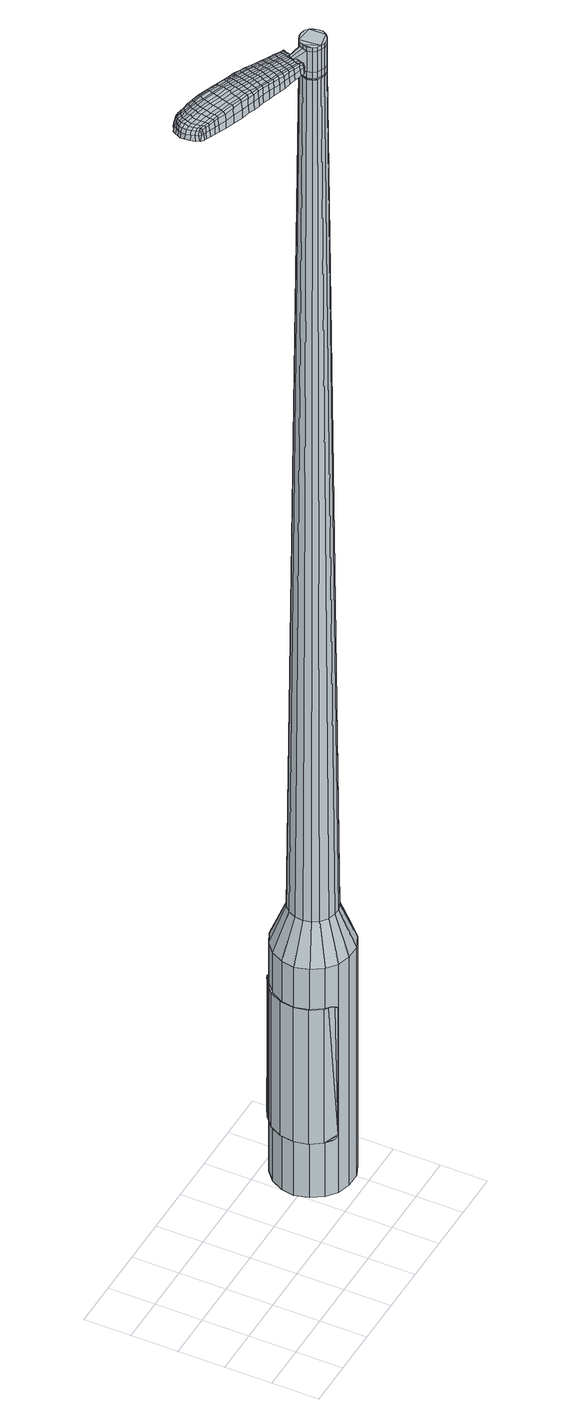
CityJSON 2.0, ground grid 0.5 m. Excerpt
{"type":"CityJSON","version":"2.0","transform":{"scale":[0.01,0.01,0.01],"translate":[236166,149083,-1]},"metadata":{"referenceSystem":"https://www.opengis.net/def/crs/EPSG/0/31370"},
"CityObjects":{
"object1":{"type":"GenericCityObject","attributes":{"cluster":95,"mean_distance_to_centroid":0.183,"new_centroid_x":236168.44,"new_centroid_y":149084.07,"mean_distance_to_camera":14,"H1":4.88,"H2":4.78,"Z_final":113.3,"cluster2":-1,"proj_x":236172.4,"proj_y":149071.31,"id_line":53183,"bearing_l":72.75,"distance":13.35,"orientation":"left","G_obj":162.75},"geometry":[{"type":"MultiSurface","lod":"2","boundaries":[[[0,1,2,3]],[[1,4,5,2]],[[4,6,7,5]],[[6,8,9,7]],[[8,10,11,9]],[[10,12,13,11]],[[12,14,15,13]],[[14,16,17,15]],[[16,18,19,17]],[[18,20,21,19]],[[20,22,23,21]],[[22,24,25,23]],[[24,26,27,25]],[[26,28,29,27]],[[28,30,31,29]],[[30,32,33,31]],[[32,34,35,33]],[[34,0,3,35]],[[36,37,38,39]],[[38,40,41,42]],[[41,43,42]],[[42,44,45,46]],[[45,47,46]],[[46,48,49,50]],[[49,51,50]],[[42,46,50,38]],[[50,52,39,38]],[[53,36,39]],[[2,5,7,35]],[[7,9,11,15]],[[11,13,15]],[[15,17,19,23]],[[19,21,23]],[[23,25,27,31]],[[27,29,31]],[[15,23,31,7]],[[31,33,35,7]],[[3,2,35]],[[1,0,54,55]],[[0,34,56,54]],[[34,32,57,56]],[[32,30,58,57]],[[30,28,59,58]],[[28,26,60,59]],[[26,24,61,60]],[[24,22,62,61]],[[22,20,63,62]],[[20,18,64,63]],[[18,16,65,64]],[[16,14,66,65]],[[14,12,67,66]],[[12,10,68,67]],[[10,8,69,68]],[[8,6,70,69]],[[6,4,71,70]],[[4,1,55,71]],[[55,54,72,73]],[[54,56,74,72]],[[56,57,75,74]],[[57,58,76,75]],[[58,59,77,76]],[[59,60,78,77]],[[60,61,79,78]],[[61,62,80,79]],[[62,63,81,80]],[[63,64,82,81]],[[64,65,83,82]],[[65,66,84,83]],[[66,67,85,84]],[[67,68,86,85]],[[68,69,87,86]],[[69,70,88,87]],[[70,71,89,88]],[[71,55,73,89]],[[90,91,92,93]],[[94,95,91,90]],[[96,97,95,94]],[[98,99,97,96]],[[77,100,99,98]],[[101,102,100,77]],[[103,104,102,101]],[[105,106,104,103]],[[107,108,106,105]],[[109,110,108,107]],[[83,111,110,109]],[[84,112,111,83]],[[113,114,112,84]],[[115,116,114,113]],[[117,118,116,115]],[[119,120,118,117]],[[121,122,120,119]],[[93,92,122,121]],[[123,124,125,126]],[[127,123,126,128]],[[129,127,128,130]],[[131,129,130,132]],[[133,131,132,134]],[[135,133,134,136]],[[137,135,136,138]],[[139,137,138,140]],[[141,139,140,142]],[[143,141,142,144]],[[145,143,144,146]],[[147,145,146,148]],[[149,147,148,150]],[[151,149,150,152]],[[153,151,152,154]],[[155,153,154,156]],[[73,72,90,93]],[[72,74,94,90]],[[74,75,96,94]],[[75,76,98,96]],[[76,77,98]],[[78,101,77]],[[78,79,103,101]],[[79,80,105,103]],[[80,81,107,105]],[[81,82,109,107]],[[82,83,109]],[[85,113,84]],[[85,86,115,113]],[[86,87,117,115]],[[87,88,119,117]],[[88,89,121,119]],[[89,73,93,121]],[[157,158,92,91]],[[158,159,122,92]],[[159,160,120,122]],[[160,161,118,120]],[[161,162,116,118]],[[162,163,114,116]],[[163,112,114]],[[164,110,111]],[[164,165,108,110]],[[165,166,106,108]],[[166,167,104,106]],[[167,168,102,104]],[[168,100,102]],[[169,99,100]],[[169,170,97,99]],[[170,171,95,97]],[[171,157,91,95]],[[39,52,155,172]],[[158,157,173,156]],[[53,39,172,124]],[[157,171,125,173]],[[36,53,124,123]],[[171,170,126,125]],[[37,36,123,127]],[[170,169,128,126]],[[38,37,127,129]],[[169,100,130,128]],[[40,38,129,131]],[[100,168,132,130]],[[41,40,131,133]],[[168,167,134,132]],[[43,41,133,135]],[[167,166,136,134]],[[42,43,135,137]],[[166,165,138,136]],[[44,42,137,139]],[[165,164,140,138]],[[45,44,139,141]],[[164,111,142,140]],[[47,45,141,143]],[[111,112,144,142]],[[46,47,143,145]],[[112,163,146,144]],[[48,46,145,147]],[[163,162,148,146]],[[49,48,147,149]],[[162,161,150,148]],[[51,49,149,151]],[[161,160,152,150]],[[50,51,151,153]],[[160,159,154,152]],[[52,50,153,155]],[[159,158,156,154]],[[155,156,174,175]],[[156,173,176,174]],[[173,125,177,176]],[[125,124,178,177]],[[124,172,179,178]],[[172,155,175,179]],[[180,181,182,183]],[[184,180,183,185]],[[180,184,186,187]],[[181,180,187,188]],[[189,190,191,192]],[[193,189,192,194]],[[189,193,195,196]],[[190,189,196,197]],[[198,199,200,201]],[[202,198,201,203]],[[198,202,204,205]],[[199,198,205,206]],[[207,208,209,210]],[[211,207,210,212]],[[207,211,213,214]],[[208,207,214,215]],[[216,217,218,219]],[[220,216,219,221]],[[216,220,222,223]],[[217,216,223,224]],[[225,226,227,228]],[[229,225,228,230]],[[225,229,231,232]],[[226,225,232,233]],[[234,235,236,237]],[[226,234,237,227]],[[234,226,233,238]],[[235,234,238,239]],[[240,241,242,243]],[[235,240,243,236]],[[240,235,239,244]],[[241,240,244,245]],[[246,184,185,247]],[[241,246,247,242]],[[246,241,245,248]],[[184,246,248,186]],[[249,250,251,252]],[[253,249,252,254]],[[249,253,255,256]],[[250,249,256,257]],[[258,259,260,261]],[[250,258,261,251]],[[258,250,257,262]],[[259,258,262,263]],[[264,265,266,267]],[[259,264,267,260]],[[264,259,263,268]],[[265,264,268,269]],[[270,271,272,273]],[[265,270,273,266]],[[270,265,269,274]],[[271,270,274,275]],[[276,181,188,277]],[[271,276,277,272]],[[276,271,275,278]],[[181,276,278,182]],[[279,280,281,282]],[[283,279,282,284]],[[279,283,285,286]],[[280,279,286,287]],[[288,289,290,291]],[[280,288,291,281]],[[288,280,287,292]],[[289,288,292,293]],[[294,295,296,297]],[[289,294,297,290]],[[294,289,293,298]],[[295,294,298,299]],[[300,193,194,301]],[[295,300,301,296]],[[300,295,299,302]],[[193,300,302,195]],[[303,304,305,306]],[[307,303,306,308]],[[303,307,309,310]],[[304,303,310,311]],[[312,313,314,315]],[[304,312,315,305]],[[312,304,311,316]],[[313,312,316,317]],[[318,319,320,321]],[[313,318,321,314]],[[318,313,317,322]],[[319,318,322,323]],[[324,325,326,327]],[[319,324,327,320]],[[324,319,323,328]],[[325,324,328,329]],[[330,190,197,331]],[[325,330,331,326]],[[330,325,329,332]],[[190,330,332,191]],[[333,219,218,334]],[[335,333,334,336]],[[333,335,337,338]],[[219,333,338,221]],[[339,335,336,340]],[[341,339,340,342]],[[339,341,343,344]],[[335,339,344,337]],[[345,341,342,346]],[[347,345,346,348]],[[345,347,349,350]],[[341,345,350,343]],[[351,347,348,352]],[[353,351,352,354]],[[351,353,355,356]],[[347,351,356,349]],[[357,353,354,358]],[[208,357,358,209]],[[357,208,215,359]],[[353,357,359,355]],[[360,361,206,205]],[[362,360,205,204]],[[360,362,363,364]],[[361,360,364,365]],[[366,367,365,364]],[[368,366,364,363]],[[366,368,369,370]],[[367,366,370,371]],[[372,373,371,370]],[[374,372,370,369]],[[372,374,375,376]],[[373,372,376,377]],[[378,379,377,376]],[[380,378,376,375]],[[378,380,213,211]],[[379,378,211,212]],[[381,382,383,384]],[[283,381,384,285]],[[381,283,284,385]],[[382,381,385,386]],[[387,202,203,388]],[[382,387,388,383]],[[387,382,386,389]],[[202,387,389,204]],[[390,391,392,393]],[[229,390,393,231]],[[390,229,230,394]],[[391,390,394,395]],[[396,397,398,399]],[[391,396,399,392]],[[396,391,395,400]],[[397,396,400,401]],[[402,199,206,403]],[[397,402,403,398]],[[402,397,401,404]],[[199,402,404,200]],[[405,406,407,408]],[[187,405,408,188]],[[405,187,186,409]],[[406,405,409,410]],[[411,412,413,414]],[[406,411,414,407]],[[411,406,410,415]],[[412,411,415,416]],[[417,210,209,418]],[[412,417,418,413]],[[417,412,416,419]],[[210,417,419,212]],[[420,421,422,423]],[[192,420,423,194]],[[420,192,191,424]],[[421,420,424,425]],[[426,214,213,427]],[[421,426,427,422]],[[426,421,425,428]],[[214,426,428,215]],[[429,430,431,432]],[[307,429,432,309]],[[429,307,308,433]],[[430,429,433,434]],[[435,220,221,436]],[[430,435,436,431]],[[435,430,434,437]],[[220,435,437,222]],[[438,439,440,441]],[[253,438,441,255]],[[438,253,254,442]],[[439,438,442,443]],[[444,445,446,447]],[[439,444,447,440]],[[444,439,443,448]],[[445,444,448,449]],[[450,217,224,451]],[[445,450,451,446]],[[450,445,449,452]],[[217,450,452,218]],[[453,454,443,442]],[[252,453,442,254]],[[453,252,251,455]],[[454,453,455,456]],[[457,458,449,448]],[[454,457,448,443]],[[457,454,456,459]],[[458,457,459,460]],[[461,334,218,452]],[[458,461,452,449]],[[461,458,460,462]],[[334,461,462,336]],[[463,464,465,466]],[[310,463,466,311]],[[463,310,309,432]],[[464,463,432,431]],[[467,338,337,468]],[[464,467,468,465]],[[467,464,431,436]],[[338,467,436,221]],[[469,470,456,455]],[[261,469,455,251]],[[469,261,260,471]],[[470,469,471,472]],[[473,474,460,459]],[[470,473,459,456]],[[473,470,472,475]],[[474,473,475,476]],[[477,340,336,462]],[[474,477,462,460]],[[477,474,476,478]],[[340,477,478,342]],[[479,480,481,482]],[[316,479,482,317]],[[479,316,311,466]],[[480,479,466,465]],[[483,344,343,484]],[[480,483,484,481]],[[483,480,465,468]],[[344,483,468,337]],[[485,486,472,471]],[[267,485,471,260]],[[485,267,266,487]],[[486,485,487,488]],[[489,490,476,475]],[[486,489,475,472]],[[489,486,488,491]],[[490,489,491,492]],[[493,346,342,478]],[[490,493,478,476]],[[493,490,492,494]],[[346,493,494,348]],[[495,496,497,498]],[[322,495,498,323]],[[495,322,317,482]],[[496,495,482,481]],[[499,350,349,500]],[[496,499,500,497]],[[499,496,481,484]],[[350,499,484,343]],[[501,502,488,487]],[[273,501,487,266]],[[501,273,272,503]],[[502,501,503,504]],[[505,506,492,491]],[[502,505,491,488]],[[505,502,504,507]],[[506,505,507,508]],[[509,352,348,494]],[[506,509,494,492]],[[509,506,508,510]],[[352,509,510,354]],[[511,512,513,514]],[[328,511,514,329]],[[511,328,323,498]],[[512,511,498,497]],[[515,356,355,516]],[[512,515,516,513]],[[515,512,497,500]],[[356,515,500,349]],[[517,518,504,503]],[[277,517,503,272]],[[517,277,188,408]],[[518,517,408,407]],[[519,520,508,507]],[[518,519,507,504]],[[519,518,407,414]],[[520,519,414,413]],[[521,358,354,510]],[[520,521,510,508]],[[521,520,413,418]],[[358,521,418,209]],[[522,523,425,424]],[[332,522,424,191]],[[522,332,329,514]],[[523,522,514,513]],[[524,359,215,428]],[[523,524,428,425]],[[524,523,513,516]],[[359,524,516,355]],[[525,526,386,385]],[[282,525,385,284]],[[525,282,281,527]],[[526,525,527,528]],[[529,362,204,389]],[[526,529,389,386]],[[529,526,528,530]],[[362,529,530,363]],[[531,532,533,534]],[[232,531,534,233]],[[531,232,231,393]],[[532,531,393,392]],[[535,536,537,538]],[[532,535,538,533]],[[535,532,392,399]],[[536,535,399,398]],[[539,361,365,540]],[[536,539,540,537]],[[539,536,398,403]],[[361,539,403,206]],[[541,542,528,527]],[[291,541,527,281]],[[541,291,290,543]],[[542,541,543,544]],[[545,368,363,530]],[[542,545,530,528]],[[545,542,544,546]],[[368,545,546,369]],[[547,548,549,550]],[[238,547,550,239]],[[547,238,233,534]],[[548,547,534,533]],[[551,552,553,554]],[[548,551,554,549]],[[551,548,533,538]],[[552,551,538,537]],[[555,367,371,556]],[[552,555,556,553]],[[555,552,537,540]],[[367,555,540,365]],[[557,558,544,543]],[[297,557,543,290]],[[557,297,296,559]],[[558,557,559,560]],[[561,374,369,546]],[[558,561,546,544]],[[561,558,560,562]],[[374,561,562,375]],[[563,564,565,566]],[[244,563,566,245]],[[563,244,239,550]],[[564,563,550,549]],[[567,568,569,570]],[[564,567,570,565]],[[567,564,549,554]],[[568,567,554,553]],[[571,373,377,572]],[[568,571,572,569]],[[571,568,553,556]],[[373,571,556,371]],[[573,574,560,559]],[[301,573,559,296]],[[573,301,194,423]],[[574,573,423,422]],[[575,380,375,562]],[[574,575,562,560]],[[575,574,422,427]],[[380,575,427,213]],[[576,577,410,409]],[[248,576,409,186]],[[576,248,245,566]],[[577,576,566,565]],[[578,579,416,415]],[[577,578,415,410]],[[578,577,565,570]],[[579,578,570,569]],[[580,379,212,419]],[[579,580,419,416]],[[580,579,569,572]],[[379,580,572,377]],[[581,582,583,584]],[[584,583,585,586]],[[587,585,583,588]],[[588,583,582,589]],[[590,591,592,593]],[[593,592,594,595]],[[596,594,592,597]],[[597,592,591,598]],[[599,600,601,602]],[[602,601,603,604]],[[605,603,601,606]],[[606,601,600,607]],[[608,609,610,611]],[[611,610,612,613]],[[614,612,610,615]],[[615,610,609,616]],[[617,618,619,620]],[[620,619,621,622]],[[623,621,619,624]],[[624,619,618,625]],[[626,627,628,629]],[[629,628,630,631]],[[632,630,628,633]],[[633,628,627,634]],[[635,636,637,638]],[[638,637,627,626]],[[634,627,637,639]],[[639,637,636,640]],[[641,642,643,644]],[[644,643,636,635]],[[640,636,643,645]],[[645,643,642,646]],[[586,585,647,648]],[[648,647,642,641]],[[646,642,647,649]],[[649,647,585,587]],[[650,651,652,653]],[[653,652,654,655]],[[656,654,652,657]],[[657,652,651,658]],[[659,660,661,662]],[[662,661,651,650]],[[658,651,661,663]],[[663,661,660,664]],[[665,666,667,668]],[[668,667,660,659]],[[664,660,667,669]],[[669,667,666,670]],[[671,672,673,674]],[[674,673,666,665]],[[670,666,673,675]],[[675,673,672,676]],[[589,582,677,678]],[[678,677,672,671]],[[676,672,677,679]],[[679,677,582,581]],[[680,681,682,683]],[[683,682,684,685]],[[686,684,682,687]],[[687,682,681,688]],[[689,690,691,692]],[[692,691,681,680]],[[688,681,691,693]],[[693,691,690,694]],[[695,696,697,698]],[[698,697,690,689]],[[694,690,697,699]],[[699,697,696,700]],[[595,594,701,702]],[[702,701,696,695]],[[700,696,701,703]],[[703,701,594,596]],[[704,705,706,707]],[[707,706,708,709]],[[710,708,706,711]],[[711,706,705,712]],[[713,714,715,716]],[[716,715,705,704]],[[712,705,715,717]],[[717,715,714,718]],[[719,720,721,722]],[[722,721,714,713]],[[718,714,721,723]],[[723,721,720,724]],[[725,726,727,728]],[[728,727,720,719]],[[724,720,727,729]],[[729,727,726,730]],[[598,591,731,732]],[[732,731,726,725]],[[730,726,731,733]],[[733,731,591,590]],[[617,620,734,735]],[[735,734,736,737]],[[738,736,734,739]],[[739,734,620,622]],[[737,736,740,741]],[[741,740,742,743]],[[744,742,740,745]],[[745,740,736,738]],[[743,742,746,747]],[[747,746,748,749]],[[750,748,746,751]],[[751,746,742,744]],[[749,748,752,753]],[[753,752,754,755]],[[756,754,752,757]],[[757,752,748,750]],[[755,754,758,759]],[[759,758,609,608]],[[616,609,758,760]],[[760,758,754,756]],[[607,761,762,606]],[[606,762,763,605]],[[764,763,762,765]],[[765,762,761,766]],[[766,767,768,765]],[[765,768,769,764]],[[770,769,768,771]],[[771,768,767,772]],[[772,773,774,771]],[[771,774,775,770]],[[776,775,774,777]],[[777,774,773,778]],[[778,779,780,777]],[[777,780,781,776]],[[614,781,780,612]],[[612,780,779,613]],[[782,783,784,785]],[[785,784,684,686]],[[685,684,784,786]],[[786,784,783,787]],[[604,603,788,789]],[[789,788,783,782]],[[787,783,788,790]],[[790,788,603,605]],[[791,792,793,794]],[[794,793,630,632]],[[631,630,793,795]],[[795,793,792,796]],[[797,798,799,800]],[[800,799,792,791]],[[796,792,799,801]],[[801,799,798,802]],[[607,600,803,804]],[[804,803,798,797]],[[802,798,803,805]],[[805,803,600,599]],[[806,807,808,809]],[[809,808,588,589]],[[587,588,808,810]],[[810,808,807,811]],[[812,813,814,815]],[[815,814,807,806]],[[811,807,814,816]],[[816,814,813,817]],[[608,611,818,819]],[[819,818,813,812]],[[817,813,818,820]],[[820,818,611,613]],[[821,822,823,824]],[[824,823,593,595]],[[590,593,823,825]],[[825,823,822,826]],[[614,615,827,828]],[[828,827,822,821]],[[826,822,827,829]],[[829,827,615,616]],[[830,831,832,833]],[[833,832,708,710]],[[709,708,832,834]],[[834,832,831,835]],[[622,621,836,837]],[[837,836,831,830]],[[835,831,836,838]],[[838,836,621,623]],[[839,840,841,656]],[[841,654,656]],[[655,654,841,842]],[[842,841,840,843]],[[844,845,846,847]],[[847,846,840,839]],[[843,840,846,848]],[[848,846,845,849]],[[625,618,850,851]],[[851,850,845,844]],[[849,845,850,852]],[[852,850,618,617]],[[843,853,854,842]],[[842,854,653,655]],[[650,653,854,855]],[[855,854,853,856]],[[849,857,858,848]],[[848,858,853,843]],[[856,853,858,859]],[[859,858,857,860]],[[617,735,861,852]],[[852,861,857,849]],[[860,857,861,862]],[[862,861,735,737]],[[863,864,865,866]],[[866,865,711,712]],[[710,711,865,833]],[[833,865,864,830]],[[738,739,867,868]],[[868,867,864,863]],[[830,864,867,837]],[[837,867,739,622]],[[856,869,870,855]],[[855,870,662,650]],[[659,662,870,871]],[[871,870,869,872]],[[860,873,874,859]],[[859,874,869,856]],[[872,869,874,875]],[[875,874,873,876]],[[737,741,877,862]],[[862,877,873,860]],[[876,873,877,878]],[[878,877,741,743]],[[879,880,881,882]],[[882,881,717,718]],[[712,717,881,866]],[[866,881,880,863]],[[744,745,883,884]],[[884,883,880,879]],[[863,880,883,868]],[[868,883,745,738]],[[872,885,886,871]],[[871,886,668,659]],[[665,668,886,887]],[[887,886,885,888]],[[876,889,890,875]],[[875,890,885,872]],[[888,885,890,891]],[[891,890,889,892]],[[743,747,893,878]],[[878,893,889,876]],[[892,889,893,894]],[[894,893,747,749]],[[895,896,897,898]],[[898,897,723,724]],[[718,723,897,882]],[[882,897,896,879]],[[750,751,899,900]],[[900,899,896,895]],[[879,896,899,884]],[[884,899,751,744]],[[888,901,902,887]],[[887,902,674,665]],[[671,674,902,903]],[[903,902,901,904]],[[892,905,906,891]],[[891,906,901,888]],[[904,901,906,907]],[[907,906,905,908]],[[749,753,909,894]],[[894,909,905,892]],[[908,905,909,910]],[[910,909,753,755]],[[911,912,913,914]],[[914,913,729,730]],[[724,729,913,898]],[[898,913,912,895]],[[756,757,915,916]],[[916,915,912,911]],[[895,912,915,900]],[[900,915,757,750]],[[904,917,918,903]],[[903,918,678,671]],[[589,678,918,809]],[[809,918,917,806]],[[908,919,920,907]],[[907,920,917,904]],[[806,917,920,815]],[[815,920,919,812]],[[755,759,921,910]],[[910,921,919,908]],[[812,919,921,819]],[[819,921,759,608]],[[826,922,923,825]],[[825,923,733,590]],[[730,733,923,914]],[[914,923,922,911]],[[616,760,924,829]],[[829,924,922,826]],[[911,922,924,916]],[[916,924,760,756]],[[787,925,926,786]],[[786,926,683,685]],[[680,683,926,927]],[[927,926,925,928]],[[605,763,929,790]],[[790,929,925,787]],[[928,925,929,930]],[[930,929,763,764]],[[931,932,933,934]],[[934,933,633,634]],[[632,633,933,794]],[[794,933,932,791]],[[935,936,937,938]],[[938,937,932,931]],[[791,932,937,800]],[[800,937,936,797]],[[766,761,939,940]],[[940,939,936,935]],[[797,936,939,804]],[[804,939,761,607]],[[928,941,942,927]],[[927,942,692,680]],[[689,692,942,943]],[[943,942,941,944]],[[764,769,945,930]],[[930,945,941,928]],[[944,941,945,946]],[[946,945,769,770]],[[947,948,949,950]],[[950,949,639,640]],[[634,639,949,934]],[[934,949,948,931]],[[951,952,953,954]],[[954,953,948,947]],[[931,948,953,938]],[[938,953,952,935]],[[772,767,955,956]],[[956,955,952,951]],[[935,952,955,940]],[[940,955,767,766]],[[944,957,958,943]],[[943,958,698,689]],[[695,698,958,959]],[[959,958,957,960]],[[770,775,961,946]],[[946,961,957,944]],[[960,957,961,962]],[[962,961,775,776]],[[963,964,965,966]],[[966,965,645,646]],[[640,645,965,950]],[[950,965,964,947]],[[967,968,969,970]],[[970,969,964,963]],[[947,964,969,954]],[[954,969,968,951]],[[778,773,971,972]],[[972,971,968,967]],[[951,968,971,956]],[[956,971,773,772]],[[960,973,974,959]],[[959,974,702,695]],[[595,702,974,824]],[[824,974,973,821]],[[776,781,975,962]],[[962,975,973,960]],[[821,973,975,828]],[[828,975,781,614]],[[811,976,977,810]],[[810,977,649,587]],[[646,649,977,966]],[[966,977,976,963]],[[817,978,979,816]],[[816,979,976,811]],[[963,976,979,970]],[[970,979,978,967]],[[613,779,980,820]],[[820,980,978,817]],[[967,978,980,972]],[[972,980,779,778]],[[581,584,183,182]],[[584,586,185,183]],[[596,597,196,195]],[[597,598,197,196]],[[599,602,201,200]],[[602,604,203,201]],[[623,624,223,222]],[[624,625,224,223]],[[626,629,228,227]],[[629,631,230,228]],[[635,638,237,236]],[[638,626,227,237]],[[641,644,243,242]],[[644,635,236,243]],[[586,648,247,185]],[[648,641,242,247]],[[656,657,256,255]],[[657,658,257,256]],[[658,663,262,257]],[[663,664,263,262]],[[664,669,268,263]],[[669,670,269,268]],[[670,675,274,269]],[[675,676,275,274]],[[676,679,278,275]],[[679,581,182,278]],[[686,687,286,285]],[[687,688,287,286]],[[688,693,292,287]],[[693,694,293,292]],[[694,699,298,293]],[[699,700,299,298]],[[700,703,302,299]],[[703,596,195,302]],[[704,707,306,305]],[[707,709,308,306]],[[713,716,315,314]],[[716,704,305,315]],[[719,722,321,320]],[[722,713,314,321]],[[725,728,327,326]],[[728,719,320,327]],[[598,732,331,197]],[[732,725,326,331]],[[782,785,384,383]],[[785,686,285,384]],[[604,789,388,203]],[[789,782,383,388]],[[631,795,394,230]],[[795,796,395,394]],[[796,801,400,395]],[[801,802,401,400]],[[802,805,404,401]],[[805,599,200,404]],[[709,834,433,308]],[[834,835,434,433]],[[835,838,437,434]],[[838,623,222,437]],[[839,656,441,440]],[[656,255,441]],[[844,847,447,446]],[[847,839,440,447]],[[625,851,451,224]],[[851,844,446,451]],[[981,982,983,984]],[[985,986,984,983]],[[987,988,989,990]],[[991,992,993,994]],[[982,995,996,983]],[[997,985,983,996]],[[998,987,990,999]],[[1000,1001,992,991]],[[995,1002,1003,996]],[[1003,1004,997,996]],[[1005,998,999,1006]],[[1007,1001,1000,1008]],[[1002,1009,1010,1003]],[[1010,1011,1004,1003]],[[1012,1005,1006,1013]],[[1014,1007,1008,1015]],[[1016,1017,1018,1019]],[[1020,1021,1017,1016]],[[1020,1022,1023,1021]],[[1022,1024,1025,1023]],[[1026,1027,1028,1029]],[[1030,1031,1027,1026]],[[1032,1033,1031,1030]],[[1034,1035,1033,1032]],[[1029,1018,1017,1026]],[[1026,1017,1021,1030]],[[1021,1023,1032,1030]],[[1023,1025,1034,1032]],[[990,989,986,985]],[[999,990,985,997]],[[1004,1006,999,997]],[[1011,1013,1006,1004]],[[991,994,988,987]],[[1000,991,987,998]],[[1008,1000,998,1005]],[[1015,1008,1005,1012]],[[992,1016,1019,993]],[[1001,1020,1016,992]],[[1022,1020,1001,1007]],[[1024,1022,1007,1014]],[[1036,1037,1038,1039]],[[1038,1040,1041,1042]],[[1038,1042,1043,1044]],[[1038,1044,1039]],[[1045,1036,1039,1046]],[[1047,1046,1039,1048]],[[1049,1048,1039]],[[1050,1038,1037,1051]],[[1052,1050,1051,1053]],[[1054,1052,1053,1055]],[[1056,1054,1055,1057]],[[1058,1056,1057,1059]],[[1059,1060,1061,1062]],[[1059,1062,1063,1064]],[[1059,1064,1065,1066]],[[1065,1067,1068,1069]],[[1065,1069,1070,1071]],[[1065,1071,1066]],[[1059,1066,1058]],[[1072,1073,1037,1036]],[[1074,1075,1040,1038]],[[1076,1077,1049,1039]],[[1073,1078,1051,1037]],[[1079,1074,1038,1050]],[[1078,1080,1053,1051]],[[1081,1079,1050,1052]],[[1080,1082,1055,1053]],[[1083,1081,1052,1054]],[[1082,1084,1057,1055]],[[1085,1083,1054,1056]],[[1084,1086,1059,1057]],[[1087,1085,1056,1058]],[[1086,1088,1060,1059]],[[1089,1090,1067,1065]],[[1091,1087,1058,1066]],[[1061,1060,1088,1092]],[[1062,1061,1092,1093]],[[1063,1062,1093,1094]],[[1064,1063,1094,1095]],[[1065,1064,1095,1089]],[[1096,1072,1036,1045]],[[1097,1096,1045,1046]],[[1098,1097,1046,1047]],[[1099,1098,1047,1048]],[[1077,1099,1048,1049]],[[1041,1040,1075,1100]],[[1068,1067,1090,1101]],[[1042,1041,1100,1102]],[[1043,1042,1102,1103]],[[1044,1043,1103,1104]],[[1039,1044,1104,1076]],[[1069,1068,1101,1105]],[[1070,1069,1105,1106]],[[1071,1070,1106,1107]],[[1066,1071,1107,1091]]]}]}
},
"vertices":[
[201,118,384],[208,131,384],[208,131,96],[201,118,96],[219,141,384],[219,141,96],[232,147,384],[232,147,96],[247,148,384],[247,148,96],[261,143,384],[261,143,96],[273,134,384],[273,134,96],[281,122,384],[281,122,96],[284,108,384],[284,108,96],[282,93,384],[282,93,96],[275,80,384],[275,80,96],[265,70,384],[265,70,96],[251,64,384],[251,64,96],[236,64,384],[236,64,96],[222,68,384],[222,68,96],[211,77,384],[211,77,96],[203,89,384],[203,89,96],[199,104,384],[199,104,96],[229,100,1524],[232,96,1524],[236,94,1524],[229,110,1524],[240,92,1524],[245,92,1524],[252,97,1524],[249,94,1524],[255,102,1524],[255,106,1524],[252,115,1524],[254,111,1524],[248,118,1524],[243,119,1524],[234,117,1524],[239,119,1524],[231,114,1524],[228,105,1524],[218,113,429],[222,121,429],[217,104,429],[219,96,429],[223,89,429],[230,83,429],[239,81,429],[247,81,429],[255,84,429],[262,90,429],[266,98,429],[267,107,429],[265,115,429],[260,123,429],[253,128,429],[245,131,429],[236,130,429],[228,127,429],[229,110,1483],[231,114,1483],[228,105,1483],[229,100,1483],[232,96,1483],[236,94,1483],[240,92,1483],[245,92,1483],[249,94,1483],[252,97,1483],[255,102,1483],[255,106,1483],[254,111,1483],[252,115,1483],[248,118,1483],[243,119,1483],[239,119,1483],[234,117,1483],[229,109,1483],[229,109,1485],[232,113,1485],[232,113,1483],[229,105,1483],[229,105,1485],[230,101,1483],[230,101,1485],[232,97,1483],[232,97,1485],[236,94,1485],[240,93,1483],[240,93,1485],[245,93,1483],[245,93,1485],[249,95,1483],[249,95,1485],[252,98,1483],[252,98,1485],[254,102,1483],[254,102,1485],[255,106,1485],[254,111,1485],[251,114,1483],[251,114,1485],[248,117,1483],[248,117,1485],[243,118,1483],[243,118,1485],[239,118,1483],[239,118,1485],[235,116,1483],[235,116,1485],[229,100,1519],[228,105,1519],[228,105,1493],[229,100,1493],[232,96,1519],[232,96,1493],[236,94,1519],[236,94,1493],[240,92,1519],[240,92,1493],[245,92,1519],[245,92,1493],[249,94,1519],[249,94,1493],[252,97,1519],[252,97,1493],[255,102,1519],[255,102,1493],[255,106,1519],[255,106,1493],[254,111,1519],[254,111,1493],[252,115,1519],[252,115,1493],[248,118,1519],[248,118,1493],[243,119,1519],[243,119,1493],[239,119,1519],[239,119,1493],[234,117,1519],[234,117,1493],[231,114,1519],[231,114,1493],[229,110,1485],[231,114,1485],[234,117,1485],[239,119,1485],[243,119,1485],[248,118,1485],[252,115,1485],[255,102,1485],[252,97,1485],[249,94,1485],[245,92,1485],[240,92,1485],[232,96,1485],[229,100,1485],[228,105,1485],[229,110,1519],[229,110,1493],[212,118,1513],[212,118,1518],[211,115,1513],[210,112,1513],[210,112,1518],[211,115,1518],[146,156,1519],[153,153,1518],[152,155,1509],[145,158,1510],[138,159,1519],[137,160,1510],[138,157,1526],[147,154,1525],[153,152,1525],[134,119,1519],[141,117,1518],[143,118,1525],[136,120,1525],[126,121,1519],[127,123,1526],[124,120,1510],[133,118,1510],[140,116,1509],[70,158,1519],[71,161,1519],[70,161,1513],[69,158,1513],[69,153,1519],[69,154,1513],[71,153,1524],[71,157,1524],[72,161,1524],[140,136,1530],[147,133,1529],[148,137,1529],[141,139,1530],[132,138,1531],[133,142,1531],[131,135,1530],[139,132,1530],[146,130,1529],[218,112,1512],[218,114,1512],[217,115,1517],[216,112,1517],[217,109,1512],[216,110,1517],[216,109,1506],[217,112,1506],[218,115,1506],[89,172,1519],[92,171,1519],[92,173,1512],[89,174,1512],[87,172,1518],[86,174,1512],[87,171,1522],[89,171,1523],[92,170,1524],[97,171,1519],[103,169,1519],[102,171,1512],[97,172,1512],[97,169,1524],[103,168,1525],[108,168,1519],[116,166,1519],[115,167,1511],[108,170,1511],[109,166,1526],[116,164,1526],[127,162,1519],[126,164,1510],[127,161,1526],[215,130,1513],[208,133,1513],[209,131,1518],[216,129,1517],[220,128,1512],[219,127,1516],[220,129,1506],[215,131,1507],[208,134,1507],[201,135,1514],[194,138,1515],[195,136,1520],[202,134,1519],[201,137,1507],[194,139,1507],[187,141,1515],[180,143,1516],[181,142,1522],[188,139,1521],[187,142,1508],[180,145,1508],[173,146,1517],[166,148,1517],[167,147,1524],[174,144,1523],[173,148,1508],[166,150,1509],[160,151,1518],[160,149,1524],[159,153,1509],[78,138,1519],[81,137,1519],[82,138,1524],[78,139,1523],[76,139,1518],[77,140,1522],[74,139,1512],[77,137,1512],[80,136,1512],[85,135,1519],[91,133,1519],[92,134,1525],[86,136,1524],[84,134,1512],[89,132,1512],[96,131,1519],[104,128,1519],[105,129,1526],[97,132,1526],[95,130,1511],[102,127,1511],[115,125,1519],[116,126,1526],[113,124,1510],[206,101,1513],[199,103,1513],[198,102,1507],[205,100,1507],[212,100,1512],[211,99,1506],[211,101,1516],[207,102,1517],[200,104,1518],[191,105,1514],[184,106,1515],[183,105,1507],[190,104,1507],[193,106,1519],[185,107,1520],[177,108,1515],[170,110,1516],[168,109,1508],[175,107,1508],[178,109,1521],[171,111,1522],[163,112,1517],[155,114,1517],[154,113,1509],[161,111,1508],[164,113,1523],[157,115,1524],[148,115,1518],[147,114,1509],[150,117,1524],[211,114,1519],[212,116,1519],[204,116,1520],[205,119,1520],[203,113,1520],[210,111,1519],[197,118,1522],[198,121,1522],[190,121,1523],[191,123,1523],[189,118,1523],[196,115,1521],[183,123,1524],[184,125,1524],[176,125,1525],[177,128,1525],[175,122,1525],[182,120,1524],[169,127,1526],[169,130,1526],[162,129,1527],[162,132,1527],[160,126,1527],[168,124,1526],[154,131,1528],[155,134,1528],[153,128,1528],[74,156,1527],[75,160,1527],[74,152,1526],[78,151,1527],[78,155,1528],[79,158,1528],[84,153,1529],[86,156,1529],[84,149,1528],[91,147,1530],[91,151,1530],[93,154,1530],[98,149,1531],[99,152,1531],[98,145,1530],[106,142,1531],[107,146,1531],[108,149,1531],[119,142,1531],[120,145,1531],[118,138,1531],[74,141,1518],[72,144,1519],[71,143,1513],[73,140,1513],[75,141,1523],[74,144,1523],[71,148,1519],[70,148,1513],[72,148,1524],[84,172,1518],[82,171,1518],[83,170,1523],[85,171,1523],[84,173,1513],[81,172,1513],[78,169,1519],[75,167,1519],[77,166,1524],[80,169,1523],[78,170,1513],[74,168,1513],[73,164,1519],[74,164,1524],[72,165,1513],[146,152,1528],[146,151,1528],[152,148,1528],[153,150,1527],[138,155,1528],[137,154,1529],[145,148,1529],[144,145,1530],[150,143,1529],[151,146,1528],[136,151,1529],[135,148,1530],[142,142,1530],[149,140,1529],[134,145,1531],[137,122,1528],[137,124,1529],[129,126,1529],[128,124,1528],[143,120,1527],[144,122,1528],[138,128,1529],[129,130,1530],[145,126,1528],[214,100,1512],[214,102,1512],[213,103,1517],[213,101,1517],[213,100,1506],[213,102,1506],[215,106,1512],[214,106,1517],[215,105,1506],[222,126,1512],[221,124,1512],[221,125,1506],[221,127,1506],[221,126,1517],[220,124,1517],[221,122,1512],[220,120,1512],[219,120,1506],[220,123,1506],[219,122,1517],[219,120,1517],[219,117,1512],[218,118,1506],[218,117,1517],[215,127,1519],[215,126,1519],[208,130,1520],[208,128,1520],[214,124,1519],[214,121,1519],[207,126,1520],[206,124,1520],[213,119,1519],[206,121,1520],[208,103,1519],[208,105,1519],[201,107,1520],[200,105,1520],[209,108,1519],[202,110,1520],[201,132,1521],[201,131,1521],[194,135,1522],[194,133,1522],[200,129,1521],[199,126,1521],[193,131,1522],[192,128,1523],[199,123,1522],[192,126,1523],[193,107,1521],[194,109,1521],[187,111,1522],[186,109,1522],[195,112,1521],[188,114,1522],[187,138,1523],[187,136,1523],[180,140,1524],[180,138,1524],[186,133,1523],[185,131,1524],[179,136,1525],[178,133,1525],[184,128,1524],[177,130,1525],[179,111,1523],[180,113,1523],[172,114,1524],[172,112,1524],[181,116,1524],[173,118,1525],[174,143,1525],[173,141,1525],[167,145,1526],[166,143,1526],[172,138,1526],[171,136,1526],[165,141,1527],[164,138,1527],[170,133,1526],[163,135,1527],[165,114,1525],[165,116,1525],[158,118,1526],[157,116,1526],[166,120,1526],[159,122,1527],[160,148,1527],[159,146,1527],[158,143,1527],[157,140,1528],[156,137,1528],[150,118,1527],[151,120,1527],[152,124,1528],[78,141,1525],[76,143,1525],[81,139,1526],[80,142,1526],[75,147,1526],[79,146,1527],[88,170,1525],[85,169,1525],[89,168,1526],[91,169,1525],[82,168,1525],[79,166,1526],[83,164,1527],[86,167,1526],[77,163,1526],[81,162,1527],[86,137,1526],[85,140,1527],[92,135,1527],[91,138,1528],[84,144,1528],[91,142,1529],[96,168,1526],[94,167,1527],[100,165,1528],[102,167,1527],[92,165,1527],[89,163,1528],[96,161,1529],[98,163,1528],[87,160,1528],[94,158,1530],[97,133,1528],[97,136,1529],[105,131,1528],[105,133,1529],[97,140,1529],[106,137,1530],[108,165,1528],[106,164,1528],[114,161,1529],[116,163,1528],[105,161,1529],[103,159,1530],[111,156,1530],[113,159,1530],[101,156,1530],[110,153,1531],[117,127,1529],[117,130,1529],[117,134,1530],[127,159,1528],[126,157,1529],[124,155,1530],[123,152,1530],[122,149,1531],[151,153,1509],[152,152,1518],[145,154,1518],[145,156,1509],[137,157,1519],[137,159,1510],[138,155,1525],[146,152,1525],[153,150,1525],[143,120,1525],[142,119,1518],[135,121,1518],[136,122,1525],[127,123,1519],[128,124,1525],[125,122,1510],[133,120,1509],[140,118,1509],[72,160,1513],[73,160,1519],[72,157,1519],[71,157,1513],[72,153,1519],[71,154,1513],[73,153,1524],[73,157,1524],[74,160,1524],[148,137,1528],[147,134,1528],[140,136,1529],[141,139,1529],[131,139,1529],[132,142,1529],[130,135,1529],[139,132,1529],[146,130,1528],[215,115,1516],[216,115,1512],[215,113,1512],[215,113,1516],[214,110,1512],[214,110,1516],[214,110,1506],[215,113,1506],[215,115,1506],[92,171,1512],[92,170,1519],[89,170,1518],[89,172,1512],[87,170,1518],[87,172,1512],[87,169,1522],[89,169,1523],[92,168,1523],[102,169,1512],[102,167,1519],[97,169,1519],[96,170,1512],[97,167,1524],[102,166,1525],[115,166,1511],[115,164,1519],[108,166,1519],[107,168,1511],[108,164,1525],[116,162,1526],[126,160,1519],[125,162,1510],[127,159,1526],[208,130,1518],[207,131,1513],[214,128,1513],[215,127,1517],[219,126,1512],[218,126,1515],[219,127,1506],[214,129,1506],[207,132,1507],[194,135,1520],[193,136,1514],[200,133,1514],[201,132,1519],[200,135,1507],[193,138,1507],[180,140,1522],[179,141,1516],[186,139,1515],[187,137,1521],[186,140,1508],[179,143,1508],[166,145,1523],[166,147,1517],[173,144,1516],[173,142,1522],[172,146,1508],[165,148,1508],[159,149,1517],[159,147,1524],[158,151,1509],[82,140,1523],[82,139,1519],[79,140,1518],[80,141,1523],[77,141,1518],[78,142,1522],[76,140,1512],[78,139,1512],[80,138,1512],[92,136,1525],[91,135,1519],[86,137,1519],[87,138,1524],[85,136,1512],[90,134,1512],[106,131,1526],[104,130,1519],[97,132,1519],[98,134,1525],[95,131,1511],[103,129,1511],[115,127,1519],[117,128,1526],[114,126,1510],[198,104,1507],[199,105,1513],[206,103,1513],[205,102,1506],[211,102,1512],[210,101,1506],[211,103,1515],[207,104,1517],[200,106,1518],[183,107,1507],[185,108,1514],[192,107,1514],[191,106,1507],[193,107,1519],[186,109,1520],[169,111,1508],[170,112,1516],[177,110,1515],[176,109,1508],[178,111,1521],[171,113,1522],[154,114,1508],[156,116,1517],[163,114,1516],[161,113,1508],[164,115,1522],[157,117,1523],[149,117,1517],[147,116,1509],[150,118,1524],[210,114,1518],[211,117,1518],[204,116,1519],[204,119,1519],[203,114,1519],[209,112,1518],[196,119,1520],[197,121,1520],[189,121,1521],[190,123,1521],[188,118,1521],[196,116,1520],[182,123,1523],[183,126,1523],[175,125,1524],[176,128,1524],[174,122,1524],[181,120,1523],[168,127,1525],[169,130,1525],[161,129,1526],[162,132,1526],[160,126,1526],[167,124,1525],[154,132,1527],[155,134,1527],[153,128,1527],[76,159,1526],[75,156,1526],[75,152,1525],[79,151,1526],[79,155,1526],[80,158,1526],[86,156,1528],[85,153,1528],[85,149,1527],[91,147,1528],[92,151,1529],[93,154,1529],[100,152,1530],[99,149,1530],[98,145,1529],[106,142,1530],[107,146,1530],[108,149,1530],[120,145,1530],[119,142,1530],[118,139,1530],[73,144,1513],[74,144,1518],[76,142,1518],[75,141,1512],[77,142,1523],[76,145,1523],[73,149,1519],[72,149,1513],[74,149,1523],[84,168,1523],[83,169,1518],[85,170,1518],[86,169,1523],[85,171,1512],[82,170,1512],[78,165,1523],[77,166,1519],[80,168,1519],[81,167,1523],[79,168,1513],[76,166,1513],[75,163,1519],[76,163,1524],[74,163,1513],[152,148,1527],[145,150,1527],[146,151,1527],[152,149,1526],[138,154,1527],[137,153,1528],[150,142,1528],[143,145,1528],[144,148,1528],[151,145,1527],[136,150,1528],[135,148,1529],[142,142,1529],[149,140,1528],[133,145,1529],[129,127,1528],[137,125,1527],[137,123,1527],[128,125,1527],[144,121,1526],[144,123,1527],[138,128,1528],[129,131,1528],[145,126,1527],[212,104,1516],[212,103,1512],[212,102,1512],[212,103,1516],[211,101,1506],[211,103,1506],[213,106,1512],[213,107,1516],[212,106,1506],[219,126,1506],[219,125,1512],[220,126,1512],[219,125,1516],[218,125,1516],[217,121,1506],[218,120,1512],[219,123,1512],[218,124,1506],[218,123,1516],[217,120,1516],[217,118,1512],[216,118,1506],[216,118,1516],[214,126,1518],[214,127,1518],[208,129,1519],[207,128,1519],[213,121,1518],[213,124,1518],[207,126,1519],[206,124,1519],[212,119,1518],[205,121,1519],[201,107,1519],[207,105,1518],[207,104,1518],[200,106,1519],[208,108,1518],[202,110,1519],[200,131,1520],[201,132,1520],[194,134,1521],[193,133,1521],[199,126,1520],[200,129,1520],[193,131,1521],[192,128,1521],[198,124,1520],[191,126,1521],[186,111,1521],[193,109,1520],[193,108,1520],[186,110,1521],[194,112,1520],[187,114,1521],[186,136,1522],[187,137,1522],[180,139,1523],[179,138,1523],[185,131,1522],[186,133,1522],[179,136,1523],[178,133,1524],[184,128,1523],[177,130,1524],[172,115,1523],[179,113,1522],[179,112,1522],[172,114,1523],[180,116,1522],[173,118,1523],[172,141,1524],[173,142,1524],[166,144,1525],[165,143,1525],[171,135,1525],[172,138,1524],[165,141,1525],[164,138,1526],[170,133,1525],[163,135,1526],[158,119,1525],[165,117,1524],[165,116,1524],[157,117,1525],[166,120,1524],[159,122,1525],[159,145,1526],[159,146,1526],[157,140,1527],[158,143,1526],[156,137,1527],[151,121,1526],[150,119,1526],[152,124,1526],[78,144,1524],[79,142,1524],[82,141,1525],[81,142,1525],[76,148,1525],[80,146,1525],[89,167,1525],[86,168,1524],[88,168,1524],[91,168,1525],[84,164,1526],[80,164,1525],[83,166,1524],[87,166,1525],[78,162,1525],[82,161,1526],[86,140,1526],[87,139,1526],[92,137,1526],[92,138,1527],[85,145,1526],[91,142,1527],[100,164,1527],[94,166,1526],[96,167,1526],[102,165,1526],[96,160,1528],[90,162,1527],[92,164,1526],[98,162,1527],[88,159,1527],[94,157,1528],[98,136,1527],[98,134,1527],[106,132,1527],[106,134,1528],[98,140,1528],[106,138,1529],[114,160,1528],[106,163,1527],[108,164,1527],[115,161,1527],[111,155,1529],[103,158,1529],[105,161,1528],[113,158,1528],[101,155,1529],[110,152,1530],[117,130,1528],[117,129,1528],[118,134,1529],[126,157,1528],[126,158,1528],[123,152,1529],[124,154,1529],[121,149,1530],[219,127,1508],[217,121,1508],[186,131,1509],[189,139,1509],[166,139,1510],[168,147,1510],[128,151,1512],[131,160,1512],[148,154,1511],[146,146,1511],[111,156,1513],[98,160,1514],[101,168,1514],[114,165,1513],[215,114,1508],[184,124,1509],[163,130,1510],[126,142,1512],[143,137,1511],[108,147,1513],[96,151,1514],[213,108,1508],[182,116,1509],[161,122,1510],[123,133,1512],[140,128,1511],[93,143,1514],[106,138,1513],[211,101,1508],[179,109,1509],[158,114,1510],[120,124,1512],[137,119,1511],[90,134,1514],[103,130,1513],[85,163,1514],[80,164,1514],[82,170,1514],[88,171,1514],[83,155,1514],[78,157,1514],[80,147,1514],[76,150,1514],[78,139,1514],[74,143,1514],[75,162,1515],[71,160,1515],[71,161,1515],[76,166,1515],[74,158,1515],[71,159,1515],[72,154,1515],[70,158,1515],[71,150,1515],[70,157,1515],[212,74,334],[209,77,334],[209,77,165],[220,68,171],[212,74,165],[215,72,165],[217,70,166],[219,69,167],[220,68,169],[215,72,334],[217,70,333],[219,69,332],[220,68,331],[220,68,328],[201,89,165],[201,89,334],[198,104,165],[198,104,334],[200,119,165],[200,119,334],[207,132,165],[207,132,334],[218,142,165],[218,142,334],[222,144,334],[225,146,334],[228,147,333],[230,148,332],[231,148,331],[231,148,328],[222,144,165],[231,148,171],[231,148,169],[230,148,167],[228,147,166],[225,146,165],[214,76,334],[211,79,334],[211,79,165],[214,76,165],[222,70,171],[222,70,328],[204,90,334],[204,90,165],[201,104,334],[201,104,165],[203,118,334],[203,118,165],[209,130,334],[209,130,165],[219,140,334],[219,140,165],[223,141,334],[232,146,328],[232,146,171],[223,141,165],[226,143,334],[229,144,333],[231,145,332],[232,145,331],[217,74,334],[219,72,333],[221,71,332],[222,70,331],[217,74,165],[232,145,169],[219,72,166],[221,71,167],[222,70,169],[231,145,167],[229,144,166],[226,143,165]
]}
